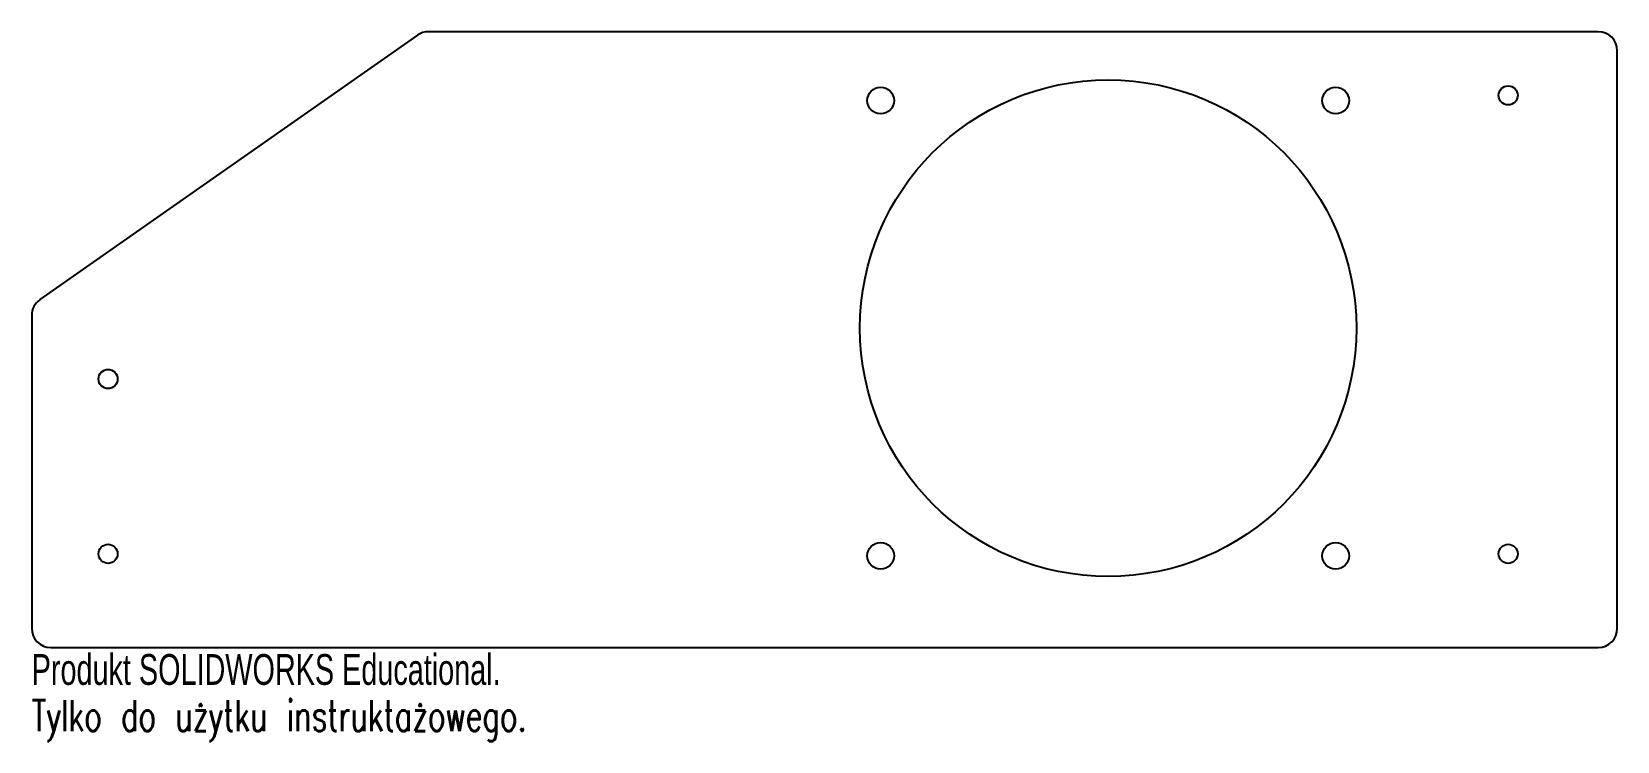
# Model space of a CAD drawing. Header units: millimetres. Extents: x -124 to 125, y -18 to 94.
import ezdxf

# ---------------------------------------------------------------- set-up
doc = ezdxf.new("R2010")
doc.units = ezdxf.units.MM
doc.styles.add('SLDTEXTSTYLE0', font='TXT', dxfattribs={"width": 0.7})
doc.styles.add('SLDTEXTSTYLE1', font='TXT', dxfattribs={"width": 0.7, "bigfont": 'bigfont'})

msp = doc.modelspace()

# ---------------------------------------------------------------- linework, layer by layer
at = {"color": 7, "linetype": 'Continuous', "lineweight": 25}
for p, q in [((-63.55, 93.17), (-122.87, 51.64)), ((122, 93.72), (-61.83, 93.72)), ((125, 0), (125, 90.72)), ((-124.15, 49.18), (-124.15, 0)), ((-121.15, -3), (122, -3))]:
    msp.add_line(p, q, dxfattribs=at)
for centre, radius in [((45, 47.16), 39), ((9.25, 82.91), 2.1), ((80.75, 82.91), 2.1), ((107.85, 83.72), 1.5), ((-112.15, 39.18), 1.5), ((-112.15, 11.72), 1.5), ((9.25, 11.41), 2.1), ((80.75, 11.41), 2.1), ((107.85, 11.72), 1.5)]:
    msp.add_circle(centre, radius, dxfattribs=at)
for centre, start, end in [((-61.83, 90.72), 90, 125), ((122, 90.72), 0, 90), ((-121.15, 49.18), 125, 180), ((-121.15, 0), 180, 270), ((122, 0), 270, 0)]:
    msp.add_arc(centre, 3, start, end, dxfattribs=at)

# ---------------------------------------------------------------- texts
at = {"color": 7, "linetype": 'Continuous', "char_height": 4.8336, "attachment_point": 1}
for s, insert, style in [('Produkt SOLIDWORKS Educational.', (-124.15, -4.02), 'SLDTEXTSTYLE0'), ('Tylko do użytku instruktażowego.', (-124.15, -11.27), 'SLDTEXTSTYLE1')]:
    msp.add_mtext(s, dxfattribs=dict(at, insert=insert, style=style))

doc.saveas('drawing.dxf')
